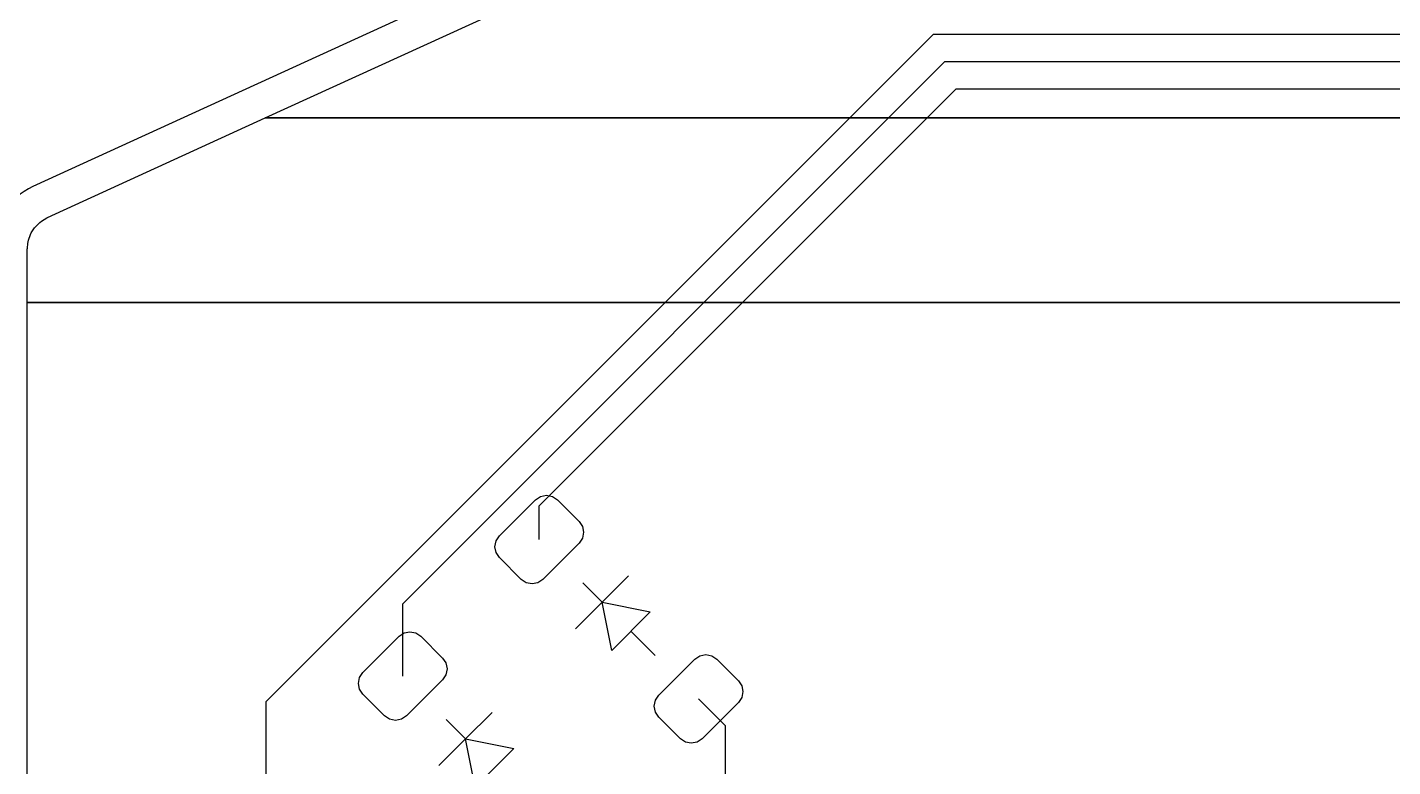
# Model space of a CAD drawing. Header units: millimetres. Extents: x 10 to 287, y 10 to 200.
# Drawn here: x 20 to 40, y 119.68 to 130.51 of the extents above; entities that cross this region are included whole.
import ezdxf

# ---------------------------------------------------------------- set-up
doc = ezdxf.new("R2010")
doc.units = ezdxf.units.MM
doc.layers.get('0').update_dxf_attribs({"linetype": 'CONTINUOUS'})

msp = doc.modelspace()

# ---------------------------------------------------------------- linework, layer by layer
at = {"color": 7}
for points in [[(46.7503, 140.3626), (20.0831, 128.1747)], [(23.5, 119.0072), (23.5, 120.6335), (33.2737, 130.4072), (40.3343, 130.4072), (44.5, 134.5729), (44.5, 135.0072)], [(57.468, 129.1791), (23.4848, 129.1791), (30.0707, 132.1891), (82.468, 132.1891)], [(25.5, 122.0679), (33.4393, 130.0072)], [(33.4393, 130.0072), (39, 130.0072)], [(39, 130.0072), (40.5, 130.0072)], [(27.5, 123.5022), (33.605, 129.6072), (40.9485, 129.6072)], [(54.631, 126.4773), (20.0005, 126.4773), (20.0005, 127.2586), (20.0013, 127.2727), (20.009, 127.34), (20.0118, 127.3646), (20.0182, 127.3921), (20.0468, 127.4724), (20.0593, 127.4978), (20.0782, 127.5272), (20.1053, 127.5696), (20.1232, 127.5915), (20.1843, 127.651), (20.2066, 127.6683), (20.2854, 127.7159), (20.298, 127.7226), (23.4848, 129.1791), (57.468, 129.1791)], [(20.0005, 115.1891), (20.0005, 126.4773), (54.631, 126.4773)], [(27.5, 123.0072), (27.5, 123.5022)], [(28.4192, 122.088), (28.8081, 122.4769)], [(28.1364, 122.3708), (28.4192, 122.088), (28.0303, 121.6991)], [(25.5, 121.0072), (25.5, 122.0679)], [(28.4192, 122.088), (29.1263, 121.9465)], [(28.5607, 121.3809), (28.4192, 122.088)], [(29.1263, 121.9465), (28.5607, 121.3809)], [(28.8435, 121.6637), (29.1971, 121.3101)], [(30.2297, 120.2775), (29.8335, 120.6737)], [(26.4192, 120.088), (26.8081, 120.4769)], [(26.1364, 120.3708), (26.4192, 120.088), (26.0303, 119.6991)], [(30.2297, 117.4427), (30.2297, 120.2775)], [(26.4192, 120.088), (27.1263, 119.9465)], [(26.5607, 119.3809), (26.4192, 120.088)], [(27.1263, 119.9465), (26.5607, 119.3809)]]:
    msp.add_lwpolyline(points, dxfattribs=at)
for points in [[(27.447, 123.5906), (27.52, 123.6393), (27.6061, 123.6565), (27.6922, 123.6393), (27.7652, 123.5906), (28.0834, 123.2724), (28.1321, 123.1994), (28.1493, 123.1133), (28.1321, 123.0272), (28.0834, 122.9542), (27.553, 122.4238), (27.48, 122.3751), (27.3939, 122.3579), (27.3078, 122.3751), (27.2348, 122.4238), (26.9166, 122.742), (26.8679, 122.815), (26.8507, 122.9011), (26.8679, 122.9872), (26.9166, 123.0602)], [(27.447, 123.5906), (27.52, 123.6393), (27.6061, 123.6565), (27.6922, 123.6393), (27.7652, 123.5906), (28.0834, 123.2724), (28.1321, 123.1994), (28.1493, 123.1133), (28.1321, 123.0272), (28.0834, 122.9542), (27.553, 122.4238), (27.48, 122.3751), (27.3939, 122.3579), (27.3078, 122.3751), (27.2348, 122.4238), (26.9166, 122.742), (26.8679, 122.815), (26.8507, 122.9011), (26.8679, 122.9872), (26.9166, 123.0602)], [(27.447, 123.5906), (27.52, 123.6393), (27.6061, 123.6565), (27.6922, 123.6393), (27.7652, 123.5906), (28.0834, 123.2724), (28.1321, 123.1994), (28.1493, 123.1133), (28.1321, 123.0272), (28.0834, 122.9542), (27.553, 122.4238), (27.48, 122.3751), (27.3939, 122.3579), (27.3078, 122.3751), (27.2348, 122.4238), (26.9166, 122.742), (26.8679, 122.815), (26.8507, 122.9011), (26.8679, 122.9872), (26.9166, 123.0602)], [(25.447, 121.5906), (25.52, 121.6393), (25.6061, 121.6565), (25.6922, 121.6393), (25.7652, 121.5906), (26.0834, 121.2724), (26.1321, 121.1994), (26.1493, 121.1133), (26.1321, 121.0272), (26.0834, 120.9542), (25.553, 120.4238), (25.48, 120.3751), (25.3939, 120.3579), (25.3078, 120.3751), (25.2348, 120.4238), (24.9166, 120.742), (24.8679, 120.815), (24.8507, 120.9011), (24.8679, 120.9872), (24.9166, 121.0602)], [(25.447, 121.5906), (25.52, 121.6393), (25.6061, 121.6565), (25.6922, 121.6393), (25.7652, 121.5906), (26.0834, 121.2724), (26.1321, 121.1994), (26.1493, 121.1133), (26.1321, 121.0272), (26.0834, 120.9542), (25.553, 120.4238), (25.48, 120.3751), (25.3939, 120.3579), (25.3078, 120.3751), (25.2348, 120.4238), (24.9166, 120.742), (24.8679, 120.815), (24.8507, 120.9011), (24.8679, 120.9872), (24.9166, 121.0602)], [(25.447, 121.5906), (25.52, 121.6393), (25.6061, 121.6565), (25.6922, 121.6393), (25.7652, 121.5906), (26.0834, 121.2724), (26.1321, 121.1994), (26.1493, 121.1133), (26.1321, 121.0272), (26.0834, 120.9542), (25.553, 120.4238), (25.48, 120.3751), (25.3939, 120.3579), (25.3078, 120.3751), (25.2348, 120.4238), (24.9166, 120.742), (24.8679, 120.815), (24.8507, 120.9011), (24.8679, 120.9872), (24.9166, 121.0602)], [(29.7804, 121.2571), (29.8534, 121.3059), (29.9395, 121.323), (30.0256, 121.3059), (30.0986, 121.2571), (30.4168, 120.9389), (30.4656, 120.8659), (30.4827, 120.7798), (30.4656, 120.6937), (30.4168, 120.6207), (29.8865, 120.0904), (29.8135, 120.0416), (29.7274, 120.0245), (29.6413, 120.0416), (29.5683, 120.0904), (29.2501, 120.4086), (29.2013, 120.4816), (29.1842, 120.5677), (29.2013, 120.6538), (29.2501, 120.7268)], [(29.7804, 121.2571), (29.8534, 121.3059), (29.9395, 121.323), (30.0256, 121.3059), (30.0986, 121.2571), (30.4168, 120.9389), (30.4656, 120.8659), (30.4827, 120.7798), (30.4656, 120.6937), (30.4168, 120.6207), (29.8865, 120.0904), (29.8135, 120.0416), (29.7274, 120.0245), (29.6413, 120.0416), (29.5683, 120.0904), (29.2501, 120.4086), (29.2013, 120.4816), (29.1842, 120.5677), (29.2013, 120.6538), (29.2501, 120.7268)], [(29.7804, 121.2571), (29.8534, 121.3059), (29.9395, 121.323), (30.0256, 121.3059), (30.0986, 121.2571), (30.4168, 120.9389), (30.4656, 120.8659), (30.4827, 120.7798), (30.4656, 120.6937), (30.4168, 120.6207), (29.8865, 120.0904), (29.8135, 120.0416), (29.7274, 120.0245), (29.6413, 120.0416), (29.5683, 120.0904), (29.2501, 120.4086), (29.2013, 120.4816), (29.1842, 120.5677), (29.2013, 120.6538), (29.2501, 120.7268)]]:
    msp.add_lwpolyline(points, close=True, dxfattribs=at)
msp.add_open_spline([(20.083, 128.1747), (19.727721, 128.011673), (19.499989, 127.656597), (19.5, 127.2657)], degree=3, dxfattribs=at)

doc.saveas('drawing.dxf')
